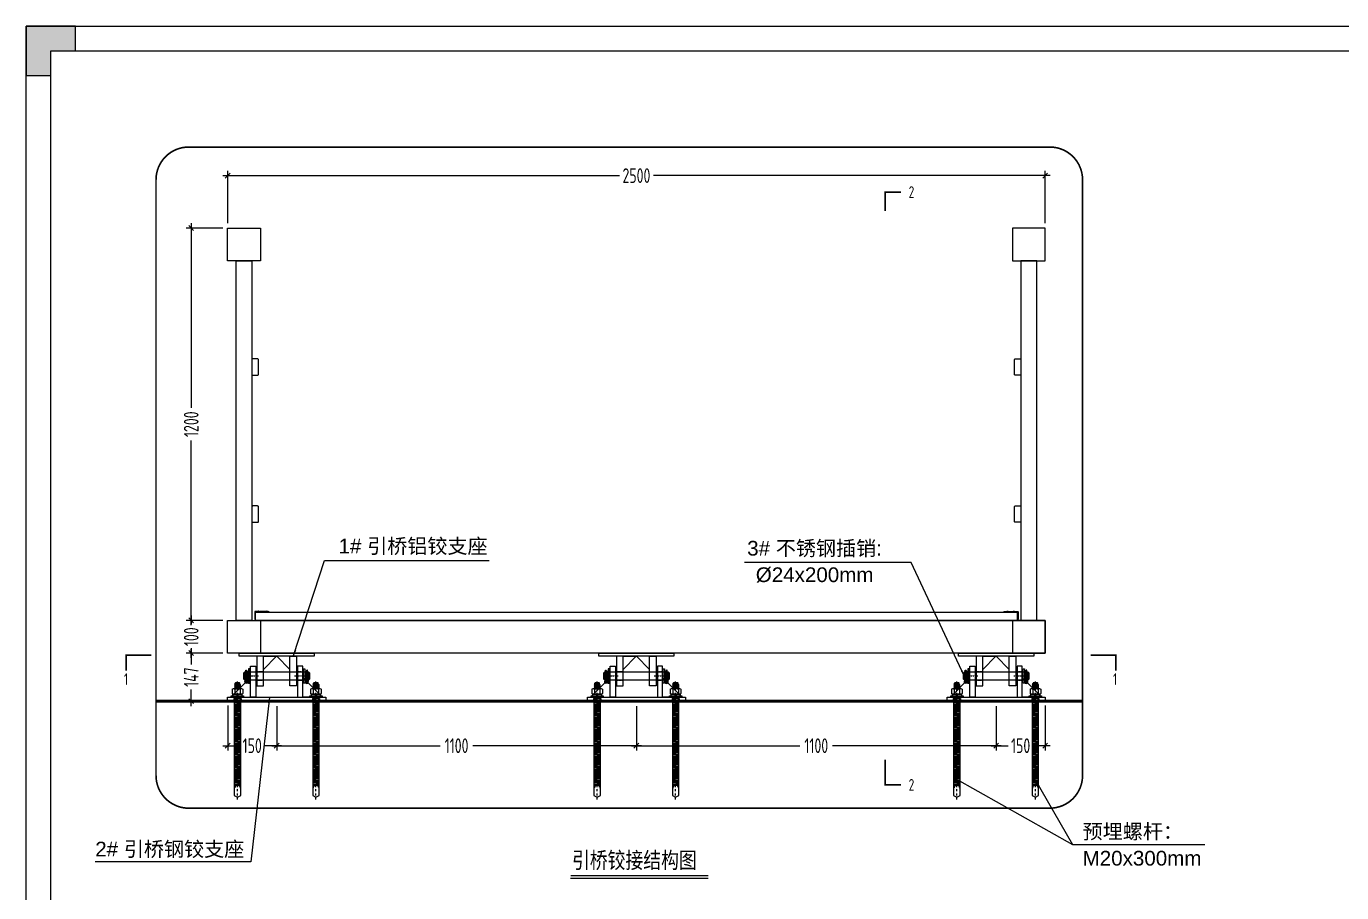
# Model space of a CAD drawing. Header units: millimetres. Extents: x 136606 to 1231039, y 82794 to 127364.
# Drawn here: x 867036 to 871058, y 124272 to 126922 of the extents above; entities that cross this region are included whole.
import ezdxf
from ezdxf.enums import TextEntityAlignment as Align

# ---------------------------------------------------------------- set-up
doc = ezdxf.new("R2010")
doc.units = ezdxf.units.MM
for name, pattern in [('BLTA11-LD-L-4001_Plot Plan for Seawater Intake System_20140729$0$CENTER2', [1.125, 0.75, -0.125, 0.125, -0.125]), ('BLTA11-LD-L-4001_Plot Plan for Seawater Intake System_20140729$0$PHANTOM2', [1.25, 0.625, -0.125, 0.125, -0.125, 0.125, -0.125]), ('CENTER', [0.6, 0.375, -0.075, 0.075, -0.075]), ('DASHDOT2', [12.7, 6.35, -3.175, 0, -3.175]), ('DIVIDEX2', [63.5, 25.4, -12.7, 0, -12.7, 0, -12.7])]:
    doc.linetypes.add(name, pattern=pattern)
for name, color, linetype in [('BS-Index symbol', 35, 'Continuous'), ('HR-dimension', 9, 'Continuous'), ('HR-Indentifier', 6, 'Continuous'), ('HR-Structure', 5, 'Continuous'), ('HR-text', 2, 'Continuous'), ('标注', 9, 'Continuous'), ('铝横梁', 220, 'Continuous'), ('铝通', 4, 'Continuous'), ('面板', 44, 'Continuous')]:
    doc.layers.add(name, color=color, linetype=linetype)
for name, color, linetype, lineweight in [('screw', 33, 'Continuous', 13), ('图框', 7, 'Continuous', 13), ('型材', 7, 'Continuous', 15), ('文本', 3, 'Continuous', 13), ('结构', 4, 'Continuous', 18)]:
    doc.layers.add(name, color=color, linetype=linetype, lineweight=lineweight)
doc.styles.add('Arial', font='arial.ttf')
doc.styles.add('hztxt', font='ros1.shx', dxfattribs={"width": 0.8, "bigfont": 'hztxt.shx'})
doc.styles.add('工程字体', font='arial.ttf', dxfattribs={"width": 0.8})
doc.dimstyles.new('DIM-15', dxfattribs={"dimscale": 15, "dimtxt": 3, "dimasz": 1, "dimexe": 1, "dimexo": 1, "dimgap": 0.5, "dimtad": 0, "dimdec": 1, "dimrnd": 0.0005, "dimzin": 9, "dimdsep": 46, "dimtxsty": 'hztxt', "dimblk": 'OBLIQUE', "dimcen": 0, "dimdle": 1, "dimclrd": 9, "dimclre": 9, "dimclrt": 2, "dimazin": 2, "dimtfac": 1, "dimtdec": 1, "dimtix": 1, "dimtofl": 0, "dimtmove": 2, "dimatfit": 3, "dimfxl": 1, "dimarcsym": 2})
doc.dimstyles.new('HR-BI-DIM5', dxfattribs={"dimscale": 6, "dimtxt": 5, "dimasz": 1, "dimexe": 1, "dimexo": 1.5, "dimgap": 2, "dimtad": 1, "dimdec": 1, "dimdsep": 46, "dimtxsty": 'hztxt', "dimcen": 0, "dimdle": 1, "dimclrd": 256, "dimclre": 256, "dimclrt": 2, "dimadec": 1, "dimazin": 0, "dimtfac": 1, "dimtdec": 1, "dimtix": 1, "dimtmove": 2, "dimatfit": 3, "dimfxl": 1, "dimtfill": 1, "dimtolj": 1, "dimtzin": 0, "dimarcsym": 1})

# ---------------------------------------------------------------- blocks, each defined once
blk = doc.blocks.new('*U945')
blk.add_line((0, 0), (42.13, 0))
at = {"const_width": 0.5}
blk.add_lwpolyline([(0, 0.75), (42.13, 0.75)], dxfattribs=at)
at = {"style": '工程字体', "width": 0.8}
blk.add_attdef('图名标注', (0.42, 3), '', height=5, dxfattribs=at)
blk = doc.blocks.new('_Oblique')
at = {"color": 0, "linetype": 'ByBlock', "lineweight": -2}
blk.add_line((-0.5, -0.5), (0.5, 0.5), dxfattribs=at)
blk = doc.blocks.new('*D1011')
at = {"color": 9, "lineweight": -2, "transparency": 16777216}
for p, q in [((867636.3, 125005.3), (867524.8, 125005.3)), ((867539.8, 125020.3), (867539.8, 124969.9)), ((867539.8, 124843.3), (867539.8, 124893.7)), ((867636.3, 124858.3), (867524.8, 124858.3))]:
    blk.add_line(p, q, dxfattribs=at)
at = {"layer": 'Defpoints', "color": 0, "transparency": 16777216}
for p in [(867539.8, 125005.3), (867651.3, 125005.3), (867651.3, 124858.3)]:
    blk.add_point(p, dxfattribs=at)
at = {"color": 9, "lineweight": -2, "transparency": 16777216, "xscale": 15, "yscale": 15, "zscale": 15}
for p, rotation in [((867539.8, 125005.3), 90), ((867539.8, 124858.3), 270)]:
    blk.add_blockref('_Oblique', p, dxfattribs=dict(at, rotation=rotation))
at = {"color": 2, "transparency": 16777216, "insert": (867539.8, 124931.8), "char_height": 45, "attachment_point": 5, "rotation": 90, "style": 'hztxt'}
blk.add_mtext('147', dxfattribs=at)
blk = doc.blocks.new('*D1039')
at = {"color": 9, "lineweight": -2, "transparency": 16777216}
for p, q in [((867636.3, 125105.3), (867524.8, 125105.3)), ((867539.8, 125120.3), (867539.8, 125093.4)), ((867636.3, 125005.3), (867524.8, 125005.3)), ((867539.8, 124990.3), (867539.8, 125017.2))]:
    blk.add_line(p, q, dxfattribs=at)
at = {"layer": 'Defpoints', "color": 0, "transparency": 16777216}
for p in [(867539.8, 125105.3), (867651.3, 125105.3), (867651.3, 125005.3)]:
    blk.add_point(p, dxfattribs=at)
at = {"color": 9, "lineweight": -2, "transparency": 16777216, "xscale": 15, "yscale": 15, "zscale": 15}
for p, rotation in [((867539.8, 125105.3), 90), ((867539.8, 125005.3), 270)]:
    blk.add_blockref('_Oblique', p, dxfattribs=dict(at, rotation=rotation))
at = {"color": 2, "transparency": 16777216, "insert": (867539.8, 125055.3), "char_height": 45, "attachment_point": 5, "rotation": 90, "style": 'hztxt'}
blk.add_mtext('100', dxfattribs=at)
blk = doc.blocks.new('*D1040')
at = {"color": 9, "lineweight": -2, "transparency": 16777216}
for p, q in [((867539.8, 126320.3), (867539.8, 125755.4)), ((867636.3, 126305.3), (867524.8, 126305.3)), ((867539.8, 125090.3), (867539.8, 125655.2)), ((867636.3, 125105.3), (867524.8, 125105.3))]:
    blk.add_line(p, q, dxfattribs=at)
at = {"layer": 'Defpoints', "color": 0, "transparency": 16777216}
for p in [(867539.8, 126305.3), (867651.3, 126305.3), (867651.3, 125105.3)]:
    blk.add_point(p, dxfattribs=at)
at = {"color": 9, "lineweight": -2, "transparency": 16777216, "xscale": 15, "yscale": 15, "zscale": 15}
for p, rotation in [((867539.8, 126305.3), 90), ((867539.8, 125105.3), 270)]:
    blk.add_blockref('_Oblique', p, dxfattribs=dict(at, rotation=rotation))
at = {"color": 2, "transparency": 16777216, "insert": (867539.8, 125705.3), "char_height": 45, "attachment_point": 5, "rotation": 90, "style": 'hztxt'}
blk.add_mtext('1200', dxfattribs=at)
blk = doc.blocks.new('*D1084')
at = {"color": 9, "lineweight": -2, "transparency": 16777216}
for p, q in [((867801.3, 124843.3), (867801.3, 124707)), ((868901.3, 124843.3), (868901.3, 124707)), ((867786.3, 124722), (868301.2, 124722)), ((868916.3, 124722), (868401.4, 124722))]:
    blk.add_line(p, q, dxfattribs=at)
at = {"layer": 'Defpoints', "color": 0, "transparency": 16777216}
for p in [(867801.3, 124858.3, 0), (868901.3, 124858.3, 0), (868901.3, 124722)]:
    blk.add_point(p, dxfattribs=at)
at = {"color": 9, "lineweight": -2, "transparency": 16777216, "xscale": 15, "yscale": 15, "zscale": 15, "rotation": 180}
blk.add_blockref('_Oblique', (867801.3, 124722), dxfattribs=at)
at = {"color": 9, "lineweight": -2, "transparency": 16777216, "xscale": 15, "yscale": 15, "zscale": 15}
blk.add_blockref('_Oblique', (868901.3, 124722), dxfattribs=at)
at = {"color": 2, "transparency": 16777216, "insert": (868351.3, 124722), "char_height": 45, "attachment_point": 5, "style": 'hztxt'}
blk.add_mtext('1100', dxfattribs=at)
blk = doc.blocks.new('*D1085')
at = {"color": 9, "lineweight": -2, "transparency": 16777216}
for p, q in [((870001.3, 124843.3), (870001.3, 124707)), ((870151.3, 124845.1), (870151.3, 124707)), ((869986.3, 124722), (870038.2, 124722)), ((870166.3, 124722), (870114.4, 124722))]:
    blk.add_line(p, q, dxfattribs=at)
at = {"layer": 'Defpoints', "color": 0, "transparency": 16777216}
for p in [(870151.3, 124860.1), (870001.3, 124858.3, 0), (870151.3, 124722)]:
    blk.add_point(p, dxfattribs=at)
at = {"color": 9, "lineweight": -2, "transparency": 16777216, "xscale": 15, "yscale": 15, "zscale": 15, "rotation": 180}
blk.add_blockref('_Oblique', (870001.3, 124722), dxfattribs=at)
at = {"color": 9, "lineweight": -2, "transparency": 16777216, "xscale": 15, "yscale": 15, "zscale": 15}
blk.add_blockref('_Oblique', (870151.3, 124722), dxfattribs=at)
at = {"color": 2, "transparency": 16777216, "insert": (870076.3, 124722), "char_height": 45, "attachment_point": 5, "style": 'hztxt'}
blk.add_mtext('150', dxfattribs=at)
blk = doc.blocks.new('*D1086')
at = {"color": 9, "lineweight": -2, "transparency": 16777216}
for p, q in [((867651.3, 124845.1), (867651.3, 124707)), ((867801.3, 124843.3), (867801.3, 124707)), ((867636.3, 124722), (867688.2, 124722)), ((867816.3, 124722), (867764.4, 124722))]:
    blk.add_line(p, q, dxfattribs=at)
at = {"layer": 'Defpoints', "color": 0, "transparency": 16777216}
for p in [(867651.3, 124860.1), (867801.3, 124858.3, 0), (867651.3, 124722)]:
    blk.add_point(p, dxfattribs=at)
at = {"color": 9, "lineweight": -2, "transparency": 16777216, "xscale": 15, "yscale": 15, "zscale": 15, "rotation": 180}
blk.add_blockref('_Oblique', (867651.3, 124722), dxfattribs=at)
at = {"color": 9, "lineweight": -2, "transparency": 16777216, "xscale": 15, "yscale": 15, "zscale": 15}
blk.add_blockref('_Oblique', (867801.3, 124722), dxfattribs=at)
at = {"color": 2, "transparency": 16777216, "insert": (867726.3, 124722), "char_height": 45, "attachment_point": 5, "style": 'hztxt'}
blk.add_mtext('150', dxfattribs=at)
blk = doc.blocks.new('GW-TK')
at = {"layer": '图框', "linetype": 'Continuous', "lineweight": 0}
h = blk.add_hatch(color=256, dxfattribs=at)
h.dxf.hatch_style = 1
h.paths.add_polyline_path([(927183.55, 464715.01), (927183.55, 464705.01), (927188.55, 464705.01), (927188.55, 464710.01), (927193.56, 464710.01), (927193.56, 464715.01)])
blk.add_lwpolyline([(927188.55, 464705.01), (927188.55, 464710.01), (927193.56, 464710.01), (927193.56, 464715.01), (927183.55, 464715.01), (927183.55, 464705.01)], close=True, dxfattribs=at)
at = {"layer": '图框'}
for points in [[(927183.55, 464715.01), (927603.55, 464715.01), (927603.55, 464418.01), (927183.55, 464418.01)], [(927188.55, 464710.01), (927598.55, 464710.01), (927598.55, 464423.01), (927188.55, 464423.01)]]:
    blk.add_lwpolyline(points, close=True, dxfattribs=at)
blk = doc.blocks.new('Fushou')
at = {"layer": '型材'}
blk.add_lwpolyline([(320873, 174507.1, 0.414214), (320878, 174512.1), (320878, 174602.1, 0.414214), (320873, 174607.1), (320843, 174607.1, 0.414214), (320838, 174602.1), (320838, 174512.1, 0.414214), (320843, 174507.1)], format="xyb", close=True, dxfattribs=at)
at = {"layer": '型材', "elevation": 0}
blk.add_lwpolyline([(320873, 173607.1, 0.414214), (320878, 173612.1), (320878, 173702.1, 0.414214), (320873, 173707.1), (320843, 173707.1, 0.414214), (320838, 173702.1), (320838, 173612.1, 0.414214), (320843, 173607.1)], format="xyb", close=True, dxfattribs=at)
at = {"layer": '铝横梁', "color": 6}
blk.add_lwpolyline([(320742, 175207.1), (320838, 175207.1), (320838, 173007.1), (320742, 173007.1)], close=True, dxfattribs=at)
at = {"layer": '铝通'}
for points in [[(320690, 175207.1), (320690, 175407.1), (320890, 175407.1), (320890, 175207.1), (320690, 175207.1)], [(320690, 172807.1), (320690, 173007.1), (320890, 173007.1), (320890, 172807.1), (320690, 172807.1)]]:
    blk.add_lwpolyline(points, dxfattribs=at)
blk = doc.blocks.new('接岸铝支座')
at = {"color": 1, "linetype": 'BLTA11-LD-L-4001_Plot Plan for Seawater Intake System_20140729$0$CENTER2', "ltscale": 5}
for points in [[(394146.5, 96616.9), (394146.5, 96596.9), (394120.5, 96596.9), (394120.5, 96616.9)], [(394146.5, 96495.9), (394146.5, 96515.9), (394120.5, 96515.9), (394120.5, 96495.9)]]:
    blk.add_lwpolyline(points, close=True, dxfattribs=at)
at = {"layer": '型材'}
for points in [[(394063.5, 96441.4), (394063.5, 96671.4), (394073.5, 96671.4), (394073.5, 96441.4)], [(394163.5, 96616.9), (394163.5, 96596.9), (394073.5, 96596.9), (394073.5, 96616.9)], [(394073.5, 96556.9), (394113.5, 96596.9), (394073.5, 96596.9)], [(394073.5, 96555.9), (394113.5, 96515.9), (394073.5, 96515.9)], [(394163.5, 96495.9), (394163.5, 96515.9), (394073.5, 96515.9), (394073.5, 96495.9)]]:
    blk.add_lwpolyline(points, close=True, dxfattribs=at)
blk = doc.blocks.new('接岸钢支座')
at = {"color": 1, "linetype": 'BLTA11-LD-L-4001_Plot Plan for Seawater Intake System_20140729$0$PHANTOM2', "ltscale": 5}
for p, q in [((394020.5, 96870), (394020.5, 96882)), ((394031.5, 96859.3), (394031.5, 96889.3)), ((394042.5, 96870), (394042.5, 96882)), ((394260.5, 96870), (394260.5, 96882)), ((394271.5, 96859.3), (394271.5, 96889.3)), ((394282.5, 96870), (394282.5, 96882)), ((394061.5, 96805), (394096.5, 96805)), ((394205.5, 96805), (394240.5, 96805))]:
    blk.add_line(p, q, dxfattribs=at)
for points in [[(394071.5, 96792), (394087.5, 96792), (394087.5, 96818), (394071.5, 96818)], [(394231.5, 96792), (394215.5, 96792), (394215.5, 96818), (394231.5, 96818)]]:
    blk.add_lwpolyline(points, close=True, dxfattribs=at)
at = {"layer": '结构'}
for points in [[(394301.5, 96882), (394001.5, 96882), (394001.5, 96870), (394301.5, 96870)], [(394011.5, 96870), (394071.5, 96870), (394071.5, 96810)], [(394071.5, 96775), (394087.5, 96775), (394087.5, 96870), (394071.5, 96870)], [(394231.5, 96775), (394215.5, 96775), (394215.5, 96870), (394231.5, 96870)], [(394291.5, 96870), (394231.5, 96870), (394231.5, 96810)]]:
    blk.add_lwpolyline(points, close=True, dxfattribs=at)
blk = doc.blocks.new('Split_Pins_GB91')
at = {"color": 8, "linetype": 'Continuous', "lineweight": 15}
for p, q in [((-3.4, 6.3), (-6.9, 3.1)), ((0, 4.7), (0, -4.7)), ((-3.4, -6.3), (-6.9, -3.1))]:
    blk.add_line(p, q, dxfattribs=at)
at = {"color": 7, "linetype": 'Continuous', "lineweight": 15}
for p, q in [((50, 4.7), (0, 4.7)), ((0, 0), (56.3, 0)), ((50, 4.7), (50, 0)), ((56.3, -4.7), (56.3, 0)), ((0, -4.7), (56.3, -4.7))]:
    blk.add_line(p, q, dxfattribs=at)
for centre, radius, start, end in [((-10.5, 0), 9.5, 41.31782, 318.68218), ((-10.5, 0), 4.75, 41.31782, 318.68218), ((0, 9.2), 9.23, 221.31782, 270), ((0, -9.2), 9.23, 90, 138.68218), ((0, 9.2), 4.48, 221.31782, 270), ((0, -9.2), 4.48, 90, 138.68218)]:
    blk.add_arc(centre, radius, start, end, dxfattribs=at)
blk = doc.blocks.new('PIN-M24x200')
for points in [[(38982.9, 4427.6), (38982.9, 4451.6), (38980.9, 4449.6), (38980.9, 4429.6), (38982.9, 4427.6)], [(39178.9, 4427.6), (39180.9, 4429.6), (39180.9, 4449.6), (39178.9, 4451.6), (39178.9, 4427.6)]]:
    blk.add_lwpolyline(points)
for points in [[(38982.9, 4451.6), (39178.9, 4451.6), (39178.9, 4427.6), (38982.9, 4427.6)], [(38994.5, 4417.6), (38998.5, 4417.6), (38998.5, 4461.6), (38994.5, 4461.6)], [(39167.3, 4417.6), (39163.3, 4417.6), (39163.3, 4461.6), (39167.3, 4461.6)]]:
    blk.add_lwpolyline(points, close=True)
at = {"layer": '标注', "color": 1, "linetype": 'CENTER', "ltscale": 0.1}
for centre in [(38988.9, 4439.6), (39172.9, 4439.6)]:
    blk.add_circle(centre, 3.25, dxfattribs=at)
at = {"yscale": 0.5315191496507999, "zscale": 0.5315191496507999}
for p, xscale, rotation in [((38988.9, 4427.6), -0.5315191496507999, 270), ((39172.9, 4427.6), 0.5315191496507999, 90.00000000000001)]:
    blk.add_blockref('Split_Pins_GB91', p, dxfattribs=dict(at, xscale=xscale, rotation=rotation))
blk = doc.blocks.new('*U957')
at = {"rotation": 270}
blk.add_blockref('接岸铝支座', (-96556.5, 394140.7), dxfattribs=at)
at = {"xscale": -1, "rotation": 180}
blk.add_blockref('接岸钢支座', (-394151.5, 96812.2), dxfattribs=at)
at = {"xscale": -1}
blk.add_blockref('PIN-M24x200', (39080.8, -4432.5), dxfattribs=at)
blk = doc.blocks.new('*U958')
at = {"color": 0, "linetype": 'ByBlock', "lineweight": -2, "transparency": 16777216}
for p in [(0, 0), (1100, 0), (2200, 0)]:
    blk.add_blockref('*U957', p, dxfattribs=at)
blk = doc.blocks.new('*D1155')
at = {"color": 9, "lineweight": -2, "transparency": 16777216}
for p, q in [((868901.3, 124843.3), (868901.3, 124707)), ((870001.3, 124843.3), (870001.3, 124707)), ((868886.3, 124722), (869401.2, 124722)), ((870016.3, 124722), (869501.4, 124722))]:
    blk.add_line(p, q, dxfattribs=at)
at = {"layer": 'Defpoints', "color": 0, "transparency": 16777216}
for p in [(868901.3, 124858.3, 0), (870001.3, 124858.3, 0), (868901.3, 124722)]:
    blk.add_point(p, dxfattribs=at)
at = {"color": 9, "lineweight": -2, "transparency": 16777216, "xscale": 15, "yscale": 15, "zscale": 15, "rotation": 180}
blk.add_blockref('_Oblique', (868901.3, 124722), dxfattribs=at)
at = {"color": 9, "lineweight": -2, "transparency": 16777216, "xscale": 15, "yscale": 15, "zscale": 15}
blk.add_blockref('_Oblique', (870001.3, 124722), dxfattribs=at)
at = {"color": 2, "transparency": 16777216, "insert": (869451.3, 124722), "char_height": 45, "attachment_point": 5, "style": 'hztxt'}
blk.add_mtext('1100', dxfattribs=at)
blk = doc.blocks.new('*U959')
at = {"layer": 'screw'}
for p, q in [((-6.3, 174.2), (-9.4, 172.8)), ((-9.4, 172.8), (-6.3, 171.1)), ((-9.4, 172.8), (9.4, 171.5)), ((-6.3, 171.1), (-9.4, 169.6)), ((-9.4, 169.6), (-6.3, 168)), ((-9.4, 169.6), (9.4, 168.4)), ((-6.3, 168), (-9.4, 166.5)), ((-9.4, 166.5), (-6.3, 164.8)), ((-9.4, 166.5), (9.4, 165.3)), ((-6.3, 164.8), (-9.4, 163.4)), ((-9.4, 163.4), (-6.3, 161.7)), ((-9.4, 163.4), (9.4, 162.1)), ((-6.3, 161.7), (-9.4, 160.2)), ((-7.2, 173.8), (-7.2, 175.9)), ((-6.3, 174.2), (6.3, 173.3)), ((-6.3, 171.1), (6.3, 170.2)), ((-6.3, 171.1), (6.3, 170.2)), ((-6.3, 168), (6.3, 167.1)), ((-6.3, 164.8), (6.3, 163.9)), ((-6.3, 164.8), (6.3, 163.9)), ((-6.3, 161.7), (6.3, 160.8)), ((-6.3, 161.7), (6.3, 160.8)), ((5.4, 176.9), (-5.4, 176.9)), ((-3.6, 174.1), (-3.6, 175.9)), ((3.6, 173.5), (3.6, 175.9)), ((6.3, 173.3), (9.4, 171.5)), ((9.4, 171.5), (6.3, 170.2)), ((6.3, 170.2), (9.4, 168.4)), ((9.4, 168.4), (6.3, 167.1)), ((6.3, 167.1), (9.4, 165.3)), ((9.4, 165.3), (6.3, 163.9)), ((6.3, 163.9), (9.4, 162.1)), ((9.4, 162.1), (6.3, 160.8)), ((7.2, 172.8), (7.2, 175.9)), ((-16.3, 157.1), (-16.3, 144.3)), ((-12.2, 159.6), (12.2, 159.6)), ((-12.2, 141.8), (12.2, 141.8)), ((-9.4, 160.2), (-8.1, 159.6)), ((-9.4, 160.2), (0.8, 159.6)), ((9.4, 124.3), (-9.4, 125.6)), ((9.4, 121.2), (-9.4, 122.4)), ((-6.6, 133), (-9.2, 131.8)), ((-9.2, 131.8), (-6.1, 130.2)), ((9.6, 130.6), (-9.2, 131.8)), ((9.6, 127.5), (-9.2, 128.7)), ((-8.2, 157.1), (-8.2, 144.3)), ((-6.1, 130.2), (6.5, 129.3)), ((-2.5, 133), (6.5, 132.4)), ((-0.4, 141.8), (-2.2, 137)), ((2.2, 141.8), (0.4, 137)), ((6.3, 160.8), (8.4, 159.6)), ((8, 133), (6.5, 132.4)), ((6.5, 132.4), (9.6, 130.6)), ((9.6, 130.6), (6.5, 129.3)), ((8.2, 157.1), (8.2, 144.3)), ((16.3, 157.1), (16.3, 144.3)), ((9.4, 118.1), (-9.4, 119.3)), ((9.4, 114.9), (-9.4, 116.2)), ((9.4, 111.8), (-9.4, 113)), ((9.4, 108.6), (-9.4, 109.9)), ((9.4, 105.5), (-9.4, 106.8)), ((9.4, 102.4), (-9.4, 103.6)), ((9.4, 99.2), (-9.4, 100.5)), ((9.4, 96.1), (-9.4, 97.3)), ((9.4, 93), (-9.4, 94.2)), ((9.4, 89.8), (-9.4, 91.1)), ((9.4, 86.7), (-9.4, 87.9)), ((9.4, 83.5), (-9.4, 84.8)), ((9.4, 80.4), (-9.4, 81.7)), ((9.4, 77.3), (-9.4, 78.5)), ((9.4, 74.1), (-9.4, 75.4)), ((9.4, 71), (-9.4, 72.2)), ((9.4, 67.9), (-9.4, 69.1)), ((9.4, 64.7), (-9.4, 66)), ((9.4, 61.6), (-9.4, 62.8)), ((9.4, 58.4), (-9.4, 59.7)), ((9.4, 55.3), (-9.4, 56.6)), ((9.4, 52.2), (-9.4, 53.4)), ((9.4, 49), (-9.4, 50.3)), ((9.4, 45.9), (-9.4, 47.1)), ((9.4, 42.8), (-9.4, 44)), ((9.4, 39.6), (-9.4, 40.9)), ((9.4, 36.5), (-9.4, 37.7)), ((9.4, 33.4), (-9.4, 34.6)), ((9.4, 30.2), (-9.4, 31.5)), ((9.4, 27.1), (-9.4, 28.3)), ((9.4, 23.9), (-9.4, 25.2)), ((9.4, 20.8), (-9.4, 22)), ((9.4, 17.7), (-9.4, 18.9)), ((9.4, 14.5), (-9.4, 15.8)), ((9.4, 11.4), (-9.4, 12.6)), ((9.4, 8.3), (-9.4, 9.5)), ((9.4, 5.1), (-9.4, 6.4)), ((9.4, 2), (-9.4, 3.2)), ((9.4, -1.2), (-9.4, 0.1)), ((-6.3, 17.2), (6.3, 16.3)), ((9.4, -4.3), (-9.4, -3)), ((9.4, -7.4), (-9.4, -6.2)), ((9.4, -10.6), (-9.4, -9.3)), ((9.4, -13.7), (-9.4, -12.5)), ((-6.3, -14.1), (-9.4, -15.6)), ((9.4, -16.8), (-9.4, -15.6)), ((9.4, -20), (-9.4, -18.7)), ((9.4, -23.1), (-9.4, -21.9)), ((9.4, -26.3), (-9.4, -25)), ((9.4, -29.4), (-9.4, -28.1)), ((9.4, -32.5), (-9.4, -31.3)), ((9.4, -35.7), (-9.4, -34.4)), ((9.4, -38.8), (-9.4, -37.6)), ((-6.3, -14.1), (6.3, -15)), ((9.4, -41.9), (-9.4, -40.7)), ((9.4, -45.1), (-9.4, -43.8)), ((9.4, -48.2), (-9.4, -47)), ((9.4, -51.4), (-9.4, -50.1)), ((9.4, -54.5), (-9.4, -53.2)), ((9.4, -57.6), (-9.4, -56.4)), ((9.4, -60.8), (-9.4, -59.5)), ((9.4, -63.9), (-9.4, -62.7)), ((9.4, -67), (-9.4, -65.8)), ((9.4, -70.2), (-9.4, -68.9)), ((9.4, -73.3), (-9.4, -72.1)), ((9.4, -76.5), (-9.4, -75.2)), ((9.4, -79.6), (-9.4, -78.3)), ((9.4, -82.7), (-9.4, -81.5)), ((9.4, -85.9), (-9.4, -84.6)), ((9.4, -89), (-9.4, -87.8)), ((9.4, -92.1), (-9.4, -90.9)), ((9.4, -95.3), (-9.4, -94)), ((9.4, -98.4), (-9.4, -97.2)), ((9.4, -101.6), (-9.4, -100.3)), ((9.4, -104.7), (-9.4, -103.4)), ((9.4, -107.8), (-9.4, -106.6)), ((9.4, -111), (-9.4, -109.7)), ((9.4, -114.1), (-9.4, -112.9)), ((9.4, -117.2), (-9.4, -116)), ((9.4, -120.4), (-9.4, -119.1)), ((9.4, -123.5), (-9.4, -122.3)), ((9.4, -126.6), (-9.4, -125.4)), ((9.4, -129.8), (-9.4, -128.5)), ((9.4, -132.9), (-9.4, -131.7)), ((9.4, -136.1), (-9.4, -134.8)), ((-6.3, -136.5), (-9.4, -138)), ((-9.4, -138), (-6.3, -139.6)), ((-3.8, -138.3), (-9.4, -138)), ((-6.3, -139.6), (-9.4, -141.1)), ((-9.4, -141.1), (-7, -142.4)), ((-6.4, -141.3), (-9.4, -141.1)), ((-7.4, -143.3), (-9.4, -144.2)), ((-9.4, -144.2), (-8.1, -144.9)), ((-7.9, -144.3), (-9.4, -144.2)), ((-8.7, -147), (-9.4, -147.4)), ((-9.4, -147.4), (-8.8, -147.7)), ((-8.8, -147.4), (-9.4, -147.4)), ((-6.3, -136.5), (6.3, -137.4)), ((-6.3, -139.6), (-5.2, -139.7)), ((-6.3, -139.6), (-5.2, -139.7)), ((9.4, -139.2), (4.5, -138.9)), ((5.9, -140.5), (6.3, -140.5)), ((5.9, -140.5), (6.3, -140.5)), ((5.9, -140.5), (6.3, -140.5)), ((5.9, -140.5), (6.3, -140.5)), ((5.9, -140.5), (6.3, -140.5)), ((6.3, -137.4), (9.4, -139.2)), ((9.4, -139.2), (6.3, -140.5)), ((6.3, -140.5), (9.4, -142.3)), ((9.4, -142.3), (6.9, -142.2)), ((9.4, -142.3), (7.4, -143.2)), ((8, -144.6), (9.4, -145.5)), ((9.4, -145.5), (8.2, -145.4)), ((9.4, -145.5), (8.4, -145.9)), ((9, -148.3), (9.4, -148.6)), ((9.4, -148.6), (9, -148.8)), ((9.4, -148.6), (9, -148.6))]:
    blk.add_line(p, q, dxfattribs=at)
at = {"layer": 'screw', "color": 1, "linetype": 'DASHDOT2'}
blk.add_line((0, -180.4), (0, 180.4), dxfattribs=at)
at = {"layer": 'screw'}
for points in [[(7.2, 175.9, 0.516475), (3.6, 175.9, 0.258238), (-3.6, 175.9, 0.516475), (-7.2, 175.9)], [(-16.3, 157.1, -0.612824), (-8.2, 157.1, -0.305874), (8.2, 157.1, -0.612824), (16.3, 157.1)], [(-16.3, 144.3, 0.612824), (-8.2, 144.3, 0.305874), (8.2, 144.3, 0.612824), (16.3, 144.3)]]:
    blk.add_lwpolyline(points, format="xyb", dxfattribs=at)
for points in [[(18.8, 137), (18.8, 133), (-18.8, 133), (-18.8, 137)], [(14.7, 141.8), (-14.7, 141.8), (-14.7, 137), (14.7, 137)]]:
    blk.add_lwpolyline(points, close=True, dxfattribs=at)
blk.add_lwpolyline([(-9.9, 133), (-9.9, -167.4), (0, -173.1), (9.9, -167.4), (9.9, 133)], dxfattribs=at)
blk = doc.blocks.new('*U960')
at = {"color": 0, "linetype": 'ByBlock', "lineweight": -2, "transparency": 16777216}
for p in [(0, 0), (240, 0)]:
    blk.add_blockref('*U959', p, dxfattribs=at)
blk = doc.blocks.new('*U961')
at = {"layer": 'screw'}
for p, q in [((-6.3, 174.2), (-9.4, 172.8)), ((-9.4, 172.8), (-6.3, 171.1)), ((-9.4, 172.8), (9.4, 171.5)), ((-6.3, 171.1), (-9.4, 169.6)), ((-9.4, 169.6), (-6.3, 168)), ((-9.4, 169.6), (9.4, 168.4)), ((-6.3, 168), (-9.4, 166.5)), ((-9.4, 166.5), (-6.3, 164.8)), ((-9.4, 166.5), (9.4, 165.3)), ((-6.3, 164.8), (-9.4, 163.4)), ((-9.4, 163.4), (-6.3, 161.7)), ((-9.4, 163.4), (9.4, 162.1)), ((-6.3, 161.7), (-9.4, 160.2)), ((-7.2, 173.8), (-7.2, 175.9)), ((-6.3, 174.2), (6.3, 173.3)), ((-6.3, 171.1), (6.3, 170.2)), ((-6.3, 171.1), (6.3, 170.2)), ((-6.3, 168), (6.3, 167.1)), ((-6.3, 164.8), (6.3, 163.9)), ((-6.3, 164.8), (6.3, 163.9)), ((-6.3, 161.7), (6.3, 160.8)), ((-6.3, 161.7), (6.3, 160.8)), ((5.4, 176.9), (-5.4, 176.9)), ((-3.6, 174.1), (-3.6, 175.9)), ((3.6, 173.5), (3.6, 175.9)), ((6.3, 173.3), (9.4, 171.5)), ((9.4, 171.5), (6.3, 170.2)), ((6.3, 170.2), (9.4, 168.4)), ((9.4, 168.4), (6.3, 167.1)), ((6.3, 167.1), (9.4, 165.3)), ((9.4, 165.3), (6.3, 163.9)), ((6.3, 163.9), (9.4, 162.1)), ((9.4, 162.1), (6.3, 160.8)), ((7.2, 172.8), (7.2, 175.9)), ((-16.3, 157.1), (-16.3, 144.3)), ((-12.2, 159.6), (12.2, 159.6)), ((-12.2, 141.8), (12.2, 141.8)), ((-9.4, 160.2), (-8.1, 159.6)), ((-9.4, 160.2), (0.8, 159.6)), ((9.4, 124.3), (-9.4, 125.6)), ((9.4, 121.2), (-9.4, 122.4)), ((-6.6, 133), (-9.2, 131.8)), ((-9.2, 131.8), (-6.1, 130.2)), ((9.6, 130.6), (-9.2, 131.8)), ((9.6, 127.5), (-9.2, 128.7)), ((-8.2, 157.1), (-8.2, 144.3)), ((-6.1, 130.2), (6.5, 129.3)), ((-2.5, 133), (6.5, 132.4)), ((-0.4, 141.8), (-2.2, 137)), ((2.2, 141.8), (0.4, 137)), ((6.3, 160.8), (8.4, 159.6)), ((8, 133), (6.5, 132.4)), ((6.5, 132.4), (9.6, 130.6)), ((9.6, 130.6), (6.5, 129.3)), ((8.2, 157.1), (8.2, 144.3)), ((16.3, 157.1), (16.3, 144.3)), ((9.4, 118.1), (-9.4, 119.3)), ((9.4, 114.9), (-9.4, 116.2)), ((9.4, 111.8), (-9.4, 113)), ((9.4, 108.6), (-9.4, 109.9)), ((9.4, 105.5), (-9.4, 106.8)), ((9.4, 102.4), (-9.4, 103.6)), ((9.4, 99.2), (-9.4, 100.5)), ((9.4, 96.1), (-9.4, 97.3)), ((9.4, 93), (-9.4, 94.2)), ((9.4, 89.8), (-9.4, 91.1)), ((9.4, 86.7), (-9.4, 87.9)), ((9.4, 83.5), (-9.4, 84.8)), ((9.4, 80.4), (-9.4, 81.7)), ((9.4, 77.3), (-9.4, 78.5)), ((9.4, 74.1), (-9.4, 75.4)), ((9.4, 71), (-9.4, 72.2)), ((9.4, 67.9), (-9.4, 69.1)), ((9.4, 64.7), (-9.4, 66)), ((9.4, 61.6), (-9.4, 62.8)), ((9.4, 58.4), (-9.4, 59.7)), ((9.4, 55.3), (-9.4, 56.6)), ((9.4, 52.2), (-9.4, 53.4)), ((9.4, 49), (-9.4, 50.3)), ((9.4, 45.9), (-9.4, 47.1)), ((9.4, 42.8), (-9.4, 44)), ((9.4, 39.6), (-9.4, 40.9)), ((9.4, 36.5), (-9.4, 37.7)), ((9.4, 33.4), (-9.4, 34.6)), ((9.4, 30.2), (-9.4, 31.5)), ((9.4, 27.1), (-9.4, 28.3)), ((9.4, 23.9), (-9.4, 25.2)), ((9.4, 20.8), (-9.4, 22)), ((9.4, 17.7), (-9.4, 18.9)), ((9.4, 14.5), (-9.4, 15.8)), ((9.4, 11.4), (-9.4, 12.6)), ((9.4, 8.3), (-9.4, 9.5)), ((9.4, 5.1), (-9.4, 6.4)), ((9.4, 2), (-9.4, 3.2)), ((9.4, -1.2), (-9.4, 0.1)), ((-6.3, 17.2), (6.3, 16.3)), ((9.4, -4.3), (-9.4, -3)), ((9.4, -7.4), (-9.4, -6.2)), ((9.4, -10.6), (-9.4, -9.3)), ((9.4, -13.7), (-9.4, -12.5)), ((-6.3, -14.1), (-9.4, -15.6)), ((9.4, -16.8), (-9.4, -15.6)), ((9.4, -20), (-9.4, -18.7)), ((9.4, -23.1), (-9.4, -21.9)), ((9.4, -26.3), (-9.4, -25)), ((9.4, -29.4), (-9.4, -28.1)), ((9.4, -32.5), (-9.4, -31.3)), ((9.4, -35.7), (-9.4, -34.4)), ((9.4, -38.8), (-9.4, -37.6)), ((-6.3, -14.1), (6.3, -15)), ((9.4, -41.9), (-9.4, -40.7)), ((9.4, -45.1), (-9.4, -43.8)), ((9.4, -48.2), (-9.4, -47)), ((9.4, -51.4), (-9.4, -50.1)), ((9.4, -54.5), (-9.4, -53.2)), ((9.4, -57.6), (-9.4, -56.4)), ((9.4, -60.8), (-9.4, -59.5)), ((9.4, -63.9), (-9.4, -62.7)), ((9.4, -67), (-9.4, -65.8)), ((9.4, -70.2), (-9.4, -68.9)), ((9.4, -73.3), (-9.4, -72.1)), ((9.4, -76.5), (-9.4, -75.2)), ((9.4, -79.6), (-9.4, -78.3)), ((9.4, -82.7), (-9.4, -81.5)), ((9.4, -85.9), (-9.4, -84.6)), ((9.4, -89), (-9.4, -87.8)), ((9.4, -92.1), (-9.4, -90.9)), ((9.4, -95.3), (-9.4, -94)), ((9.4, -98.4), (-9.4, -97.2)), ((9.4, -101.6), (-9.4, -100.3)), ((9.4, -104.7), (-9.4, -103.4)), ((9.4, -107.8), (-9.4, -106.6)), ((9.4, -111), (-9.4, -109.7)), ((9.4, -114.1), (-9.4, -112.9)), ((9.4, -117.2), (-9.4, -116)), ((9.4, -120.4), (-9.4, -119.1)), ((9.4, -123.5), (-9.4, -122.3)), ((9.4, -126.6), (-9.4, -125.4)), ((9.4, -129.8), (-9.4, -128.5)), ((9.4, -132.9), (-9.4, -131.7)), ((9.4, -136.1), (-9.4, -134.8)), ((-6.3, -136.5), (-9.4, -138)), ((-9.4, -138), (-6.3, -139.6)), ((-3.8, -138.3), (-9.4, -138)), ((-6.3, -139.6), (-9.4, -141.1)), ((-9.4, -141.1), (-7, -142.4)), ((-6.4, -141.3), (-9.4, -141.1)), ((-7.4, -143.3), (-9.4, -144.2)), ((-9.4, -144.2), (-8.1, -144.9)), ((-7.9, -144.3), (-9.4, -144.2)), ((-8.7, -147), (-9.4, -147.4)), ((-9.4, -147.4), (-8.8, -147.7)), ((-8.8, -147.4), (-9.4, -147.4)), ((-6.3, -136.5), (6.3, -137.4)), ((-6.3, -139.6), (-5.2, -139.7)), ((-6.3, -139.6), (-5.2, -139.7)), ((9.4, -139.2), (4.5, -138.9)), ((5.9, -140.5), (6.3, -140.5)), ((5.9, -140.5), (6.3, -140.5)), ((5.9, -140.5), (6.3, -140.5)), ((5.9, -140.5), (6.3, -140.5)), ((5.9, -140.5), (6.3, -140.5)), ((6.3, -137.4), (9.4, -139.2)), ((9.4, -139.2), (6.3, -140.5)), ((6.3, -140.5), (9.4, -142.3)), ((9.4, -142.3), (6.9, -142.2)), ((9.4, -142.3), (7.4, -143.2)), ((8, -144.6), (9.4, -145.5)), ((9.4, -145.5), (8.2, -145.4)), ((9.4, -145.5), (8.4, -145.9)), ((9, -148.3), (9.4, -148.6)), ((9.4, -148.6), (9, -148.8)), ((9.4, -148.6), (9, -148.6))]:
    blk.add_line(p, q, dxfattribs=at)
at = {"layer": 'screw', "color": 1, "linetype": 'DASHDOT2'}
blk.add_line((0, -180.4), (0, 180.4), dxfattribs=at)
at = {"layer": 'screw'}
for points in [[(7.2, 175.9, 0.516475), (3.6, 175.9, 0.258238), (-3.6, 175.9, 0.516475), (-7.2, 175.9)], [(-16.3, 157.1, -0.612824), (-8.2, 157.1, -0.305874), (8.2, 157.1, -0.612824), (16.3, 157.1)], [(-16.3, 144.3, 0.612824), (-8.2, 144.3, 0.305874), (8.2, 144.3, 0.612824), (16.3, 144.3)]]:
    blk.add_lwpolyline(points, format="xyb", dxfattribs=at)
for points in [[(18.8, 137), (18.8, 133), (-18.8, 133), (-18.8, 137)], [(14.7, 141.8), (-14.7, 141.8), (-14.7, 137), (14.7, 137)]]:
    blk.add_lwpolyline(points, close=True, dxfattribs=at)
blk.add_lwpolyline([(-9.9, 133), (-9.9, -167.4), (0, -173.1), (9.9, -167.4), (9.9, 133)], dxfattribs=at)
blk = doc.blocks.new('*U962')
at = {"color": 0, "linetype": 'ByBlock', "lineweight": -2, "transparency": 16777216}
for p in [(0, 0), (240, 0)]:
    blk.add_blockref('*U961', p, dxfattribs=at)
blk = doc.blocks.new('*U963')
at = {"layer": 'screw'}
for p, q in [((-6.3, 174.2), (-9.4, 172.8)), ((-9.4, 172.8), (-6.3, 171.1)), ((-9.4, 172.8), (9.4, 171.5)), ((-6.3, 171.1), (-9.4, 169.6)), ((-9.4, 169.6), (-6.3, 168)), ((-9.4, 169.6), (9.4, 168.4)), ((-6.3, 168), (-9.4, 166.5)), ((-9.4, 166.5), (-6.3, 164.8)), ((-9.4, 166.5), (9.4, 165.3)), ((-6.3, 164.8), (-9.4, 163.4)), ((-9.4, 163.4), (-6.3, 161.7)), ((-9.4, 163.4), (9.4, 162.1)), ((-6.3, 161.7), (-9.4, 160.2)), ((-7.2, 173.8), (-7.2, 175.9)), ((-6.3, 174.2), (6.3, 173.3)), ((-6.3, 171.1), (6.3, 170.2)), ((-6.3, 171.1), (6.3, 170.2)), ((-6.3, 168), (6.3, 167.1)), ((-6.3, 164.8), (6.3, 163.9)), ((-6.3, 164.8), (6.3, 163.9)), ((-6.3, 161.7), (6.3, 160.8)), ((-6.3, 161.7), (6.3, 160.8)), ((5.4, 176.9), (-5.4, 176.9)), ((-3.6, 174.1), (-3.6, 175.9)), ((3.6, 173.5), (3.6, 175.9)), ((6.3, 173.3), (9.4, 171.5)), ((9.4, 171.5), (6.3, 170.2)), ((6.3, 170.2), (9.4, 168.4)), ((9.4, 168.4), (6.3, 167.1)), ((6.3, 167.1), (9.4, 165.3)), ((9.4, 165.3), (6.3, 163.9)), ((6.3, 163.9), (9.4, 162.1)), ((9.4, 162.1), (6.3, 160.8)), ((7.2, 172.8), (7.2, 175.9)), ((-16.3, 157.1), (-16.3, 144.3)), ((-12.2, 159.6), (12.2, 159.6)), ((-12.2, 141.8), (12.2, 141.8)), ((-9.4, 160.2), (-8.1, 159.6)), ((-9.4, 160.2), (0.8, 159.6)), ((9.4, 124.3), (-9.4, 125.6)), ((9.4, 121.2), (-9.4, 122.4)), ((-6.6, 133), (-9.2, 131.8)), ((-9.2, 131.8), (-6.1, 130.2)), ((9.6, 130.6), (-9.2, 131.8)), ((9.6, 127.5), (-9.2, 128.7)), ((-8.2, 157.1), (-8.2, 144.3)), ((-6.1, 130.2), (6.5, 129.3)), ((-2.5, 133), (6.5, 132.4)), ((-0.4, 141.8), (-2.2, 137)), ((2.2, 141.8), (0.4, 137)), ((6.3, 160.8), (8.4, 159.6)), ((8, 133), (6.5, 132.4)), ((6.5, 132.4), (9.6, 130.6)), ((9.6, 130.6), (6.5, 129.3)), ((8.2, 157.1), (8.2, 144.3)), ((16.3, 157.1), (16.3, 144.3)), ((9.4, 118.1), (-9.4, 119.3)), ((9.4, 114.9), (-9.4, 116.2)), ((9.4, 111.8), (-9.4, 113)), ((9.4, 108.6), (-9.4, 109.9)), ((9.4, 105.5), (-9.4, 106.8)), ((9.4, 102.4), (-9.4, 103.6)), ((9.4, 99.2), (-9.4, 100.5)), ((9.4, 96.1), (-9.4, 97.3)), ((9.4, 93), (-9.4, 94.2)), ((9.4, 89.8), (-9.4, 91.1)), ((9.4, 86.7), (-9.4, 87.9)), ((9.4, 83.5), (-9.4, 84.8)), ((9.4, 80.4), (-9.4, 81.7)), ((9.4, 77.3), (-9.4, 78.5)), ((9.4, 74.1), (-9.4, 75.4)), ((9.4, 71), (-9.4, 72.2)), ((9.4, 67.9), (-9.4, 69.1)), ((9.4, 64.7), (-9.4, 66)), ((9.4, 61.6), (-9.4, 62.8)), ((9.4, 58.4), (-9.4, 59.7)), ((9.4, 55.3), (-9.4, 56.6)), ((9.4, 52.2), (-9.4, 53.4)), ((9.4, 49), (-9.4, 50.3)), ((9.4, 45.9), (-9.4, 47.1)), ((9.4, 42.8), (-9.4, 44)), ((9.4, 39.6), (-9.4, 40.9)), ((9.4, 36.5), (-9.4, 37.7)), ((9.4, 33.4), (-9.4, 34.6)), ((9.4, 30.2), (-9.4, 31.5)), ((9.4, 27.1), (-9.4, 28.3)), ((9.4, 23.9), (-9.4, 25.2)), ((9.4, 20.8), (-9.4, 22)), ((9.4, 17.7), (-9.4, 18.9)), ((9.4, 14.5), (-9.4, 15.8)), ((9.4, 11.4), (-9.4, 12.6)), ((9.4, 8.3), (-9.4, 9.5)), ((9.4, 5.1), (-9.4, 6.4)), ((9.4, 2), (-9.4, 3.2)), ((9.4, -1.2), (-9.4, 0.1)), ((-6.3, 17.2), (6.3, 16.3)), ((9.4, -4.3), (-9.4, -3)), ((9.4, -7.4), (-9.4, -6.2)), ((9.4, -10.6), (-9.4, -9.3)), ((9.4, -13.7), (-9.4, -12.5)), ((-6.3, -14.1), (-9.4, -15.6)), ((9.4, -16.8), (-9.4, -15.6)), ((9.4, -20), (-9.4, -18.7)), ((9.4, -23.1), (-9.4, -21.9)), ((9.4, -26.3), (-9.4, -25)), ((9.4, -29.4), (-9.4, -28.1)), ((9.4, -32.5), (-9.4, -31.3)), ((9.4, -35.7), (-9.4, -34.4)), ((9.4, -38.8), (-9.4, -37.6)), ((-6.3, -14.1), (6.3, -15)), ((9.4, -41.9), (-9.4, -40.7)), ((9.4, -45.1), (-9.4, -43.8)), ((9.4, -48.2), (-9.4, -47)), ((9.4, -51.4), (-9.4, -50.1)), ((9.4, -54.5), (-9.4, -53.2)), ((9.4, -57.6), (-9.4, -56.4)), ((9.4, -60.8), (-9.4, -59.5)), ((9.4, -63.9), (-9.4, -62.7)), ((9.4, -67), (-9.4, -65.8)), ((9.4, -70.2), (-9.4, -68.9)), ((9.4, -73.3), (-9.4, -72.1)), ((9.4, -76.5), (-9.4, -75.2)), ((9.4, -79.6), (-9.4, -78.3)), ((9.4, -82.7), (-9.4, -81.5)), ((9.4, -85.9), (-9.4, -84.6)), ((9.4, -89), (-9.4, -87.8)), ((9.4, -92.1), (-9.4, -90.9)), ((9.4, -95.3), (-9.4, -94)), ((9.4, -98.4), (-9.4, -97.2)), ((9.4, -101.6), (-9.4, -100.3)), ((9.4, -104.7), (-9.4, -103.4)), ((9.4, -107.8), (-9.4, -106.6)), ((9.4, -111), (-9.4, -109.7)), ((9.4, -114.1), (-9.4, -112.9)), ((9.4, -117.2), (-9.4, -116)), ((9.4, -120.4), (-9.4, -119.1)), ((9.4, -123.5), (-9.4, -122.3)), ((9.4, -126.6), (-9.4, -125.4)), ((9.4, -129.8), (-9.4, -128.5)), ((9.4, -132.9), (-9.4, -131.7)), ((9.4, -136.1), (-9.4, -134.8)), ((-6.3, -136.5), (-9.4, -138)), ((-9.4, -138), (-6.3, -139.6)), ((-3.8, -138.3), (-9.4, -138)), ((-6.3, -139.6), (-9.4, -141.1)), ((-9.4, -141.1), (-7, -142.4)), ((-6.4, -141.3), (-9.4, -141.1)), ((-7.4, -143.3), (-9.4, -144.2)), ((-9.4, -144.2), (-8.1, -144.9)), ((-7.9, -144.3), (-9.4, -144.2)), ((-8.7, -147), (-9.4, -147.4)), ((-9.4, -147.4), (-8.8, -147.7)), ((-8.8, -147.4), (-9.4, -147.4)), ((-6.3, -136.5), (6.3, -137.4)), ((-6.3, -139.6), (-5.2, -139.7)), ((-6.3, -139.6), (-5.2, -139.7)), ((9.4, -139.2), (4.5, -138.9)), ((5.9, -140.5), (6.3, -140.5)), ((5.9, -140.5), (6.3, -140.5)), ((5.9, -140.5), (6.3, -140.5)), ((5.9, -140.5), (6.3, -140.5)), ((5.9, -140.5), (6.3, -140.5)), ((6.3, -137.4), (9.4, -139.2)), ((9.4, -139.2), (6.3, -140.5)), ((6.3, -140.5), (9.4, -142.3)), ((9.4, -142.3), (6.9, -142.2)), ((9.4, -142.3), (7.4, -143.2)), ((8, -144.6), (9.4, -145.5)), ((9.4, -145.5), (8.2, -145.4)), ((9.4, -145.5), (8.4, -145.9)), ((9, -148.3), (9.4, -148.6)), ((9.4, -148.6), (9, -148.8)), ((9.4, -148.6), (9, -148.6))]:
    blk.add_line(p, q, dxfattribs=at)
at = {"layer": 'screw', "color": 1, "linetype": 'DASHDOT2'}
blk.add_line((0, -180.4), (0, 180.4), dxfattribs=at)
at = {"layer": 'screw'}
for points in [[(7.2, 175.9, 0.516475), (3.6, 175.9, 0.258238), (-3.6, 175.9, 0.516475), (-7.2, 175.9)], [(-16.3, 157.1, -0.612824), (-8.2, 157.1, -0.305874), (8.2, 157.1, -0.612824), (16.3, 157.1)], [(-16.3, 144.3, 0.612824), (-8.2, 144.3, 0.305874), (8.2, 144.3, 0.612824), (16.3, 144.3)]]:
    blk.add_lwpolyline(points, format="xyb", dxfattribs=at)
for points in [[(18.8, 137), (18.8, 133), (-18.8, 133), (-18.8, 137)], [(14.7, 141.8), (-14.7, 141.8), (-14.7, 137), (14.7, 137)]]:
    blk.add_lwpolyline(points, close=True, dxfattribs=at)
blk.add_lwpolyline([(-9.9, 133), (-9.9, -167.4), (0, -173.1), (9.9, -167.4), (9.9, 133)], dxfattribs=at)
blk = doc.blocks.new('*U964')
at = {"color": 0, "linetype": 'ByBlock', "lineweight": -2, "transparency": 16777216}
for p in [(0, 0), (240, 0)]:
    blk.add_blockref('*U963', p, dxfattribs=at)
blk = doc.blocks.new('*D1162')
at = {"color": 9, "lineweight": -2, "transparency": 16777216}
for p, q in [((867651.3, 126320.3), (867651.3, 126480.7)), ((870151.3, 126320.3), (870151.3, 126480.7)), ((867636.3, 126465.7), (868849.4, 126465.7)), ((870166.3, 126465.7), (868953.2, 126465.7))]:
    blk.add_line(p, q, dxfattribs=at)
at = {"layer": 'Defpoints', "color": 0, "transparency": 16777216}
for p in [(867651.3, 126465.7), (867651.3, 126305.3, 0), (870151.3, 126305.3, 0)]:
    blk.add_point(p, dxfattribs=at)
at = {"color": 9, "lineweight": -2, "transparency": 16777216, "xscale": 15, "yscale": 15, "zscale": 15, "rotation": 180}
blk.add_blockref('_Oblique', (867651.3, 126465.7), dxfattribs=at)
at = {"color": 9, "lineweight": -2, "transparency": 16777216, "xscale": 15, "yscale": 15, "zscale": 15}
blk.add_blockref('_Oblique', (870151.3, 126465.7), dxfattribs=at)
at = {"color": 2, "transparency": 16777216, "insert": (868901.3, 126465.7), "char_height": 45, "attachment_point": 5, "style": 'hztxt'}
blk.add_mtext('2500', dxfattribs=at)

msp = doc.modelspace()

# ---------------------------------------------------------------- linework, layer by layer
msp.add_lwpolyline([(867651.2748, 125105.3221), (870151.2748, 125105.3221), (870151.2748, 125005.3221), (867651.2748, 125005.3221)], close=True)
at = {"layer": 'BS-Index symbol', "color": 1, "linetype": 'DIVIDEX2', "const_width": 5, "elevation": 0.0003, "flags": 128}
msp.add_lwpolyline([(867532.1369, 126553.0994), (870165.5976, 126553.0994, -0.414213562), (870265.5976, 126453.0994), (870265.5976, 124630.8886, -0.414213562), (870165.5976, 124530.8886), (867532.1369, 124530.8886, -0.414213562), (867432.1369, 124630.8886), (867432.1369, 126453.0994, -0.414213562)], format="xyb", close=True, dxfattribs=at)
at = {"layer": 'HR-Indentifier', "const_width": 4.8, "elevation": 0.0003}
for points in [[(869662.3149, 126357.3296), (869662.3149, 126415.3341), (869710.3149, 126415.3341)], [(869662.3149, 124678.9171), (869662.3149, 124602.1171), (869710.3149, 124602.1171)]]:
    msp.add_lwpolyline(points, dxfattribs=at)
at = {"layer": 'HR-Indentifier', "const_width": 4.8}
for points in [[(867417.8084, 124999.1213), (867341.0084, 124999.1213), (867341.0084, 124951.1213)], [(870290.2829, 124999.1213), (870367.0829, 124999.1213), (870367.0829, 124951.1213)]]:
    msp.add_lwpolyline(points, dxfattribs=at)
at = {"layer": 'HR-Structure', "lineweight": 50, "ltscale": 5}
msp.add_line((870265.5976, 124858.3221), (867432.1369, 124858.3221), dxfattribs=at)
at = {"layer": '型材', "color": 4, "elevation": -0.0005}
for points in [[(867745.2261, 125133.3706, 0.414213612), (867744.6604, 125133.3706), (867743.7291, 125132.4392, -0.198912395), (867743.4462, 125132.3221), (867735.2746, 125132.3221, 0.414213562), (867734.2746, 125131.3221), (867734.2746, 125108.8221, 0.414213562), (867734.7746, 125108.3221), (867735.7746, 125108.3221, 0.414213562), (867736.2746, 125108.8221), (867736.2746, 125130.3221), (867778.9746, 125130.3221, 0.665644125), (867779.1883, 125130.8327, 0.200736682), (867775.628, 125132.3221), (867770.1031, 125132.3221, -0.198912395), (867769.8202, 125132.4392), (867768.8889, 125133.3706, 0.414213612), (867768.3232, 125133.3706), (867767.5575, 125132.6049, -0.414213624), (867766.9918, 125132.6049), (867766.2261, 125133.3706, 0.414213612), (867765.6604, 125133.3706), (867764.7291, 125132.4392, -0.198912395), (867764.4462, 125132.3221), (867749.1031, 125132.3221, -0.198912395), (867748.8202, 125132.4392), (867747.8889, 125133.3706, 0.414213612), (867747.3232, 125133.3706), (867746.5575, 125132.6049, -0.414213624), (867745.9918, 125132.6049)], [(870057.3352, 125133.3706, -0.414213612), (870057.9008, 125133.3706), (870058.8322, 125132.4392, 0.198912395), (870059.1151, 125132.3221), (870067.2866, 125132.3221, -0.414213562), (870068.2866, 125131.3221), (870068.2866, 125108.8221, -0.414213562), (870067.7866, 125108.3221), (870066.7866, 125108.3221, -0.414213562), (870066.2866, 125108.8221), (870066.2866, 125130.3221), (870023.5866, 125130.3221, -0.665644125), (870023.373, 125130.8327, -0.200736682), (870026.9333, 125132.3221), (870032.4582, 125132.3221, 0.198912395), (870032.741, 125132.4392), (870033.6724, 125133.3706, -0.414213612), (870034.2381, 125133.3706), (870035.0038, 125132.6049, 0.414213624), (870035.5695, 125132.6049), (870036.3352, 125133.3706, -0.414213612), (870036.9008, 125133.3706), (870037.8322, 125132.4392, 0.198912395), (870038.1151, 125132.3221), (870053.4582, 125132.3221, 0.198912395), (870053.741, 125132.4392), (870054.6724, 125133.3706, -0.414213612), (870055.2381, 125133.3706), (870056.0038, 125132.6049, 0.414213624), (870056.5695, 125132.6049)]]:
    msp.add_lwpolyline(points, format="xyb", close=True, dxfattribs=at)
at = {"layer": '面板', "elevation": -0.0005}
msp.add_lwpolyline([(867736.2746, 125105.3221), (867736.2746, 125130.3221), (870066.2866, 125130.3221), (870066.2866, 125105.3221)], close=True, dxfattribs=at)

# ---------------------------------------------------------------- block references
at = {"color": 7, "yscale": 0.5, "zscale": 0.5}
for p, xscale in [((707306.2701, 38601.7489), 0.5), ((1030496.2915, 38601.7489), -0.5)]:
    msp.add_blockref('Fushou', p, dxfattribs=dict(at, xscale=xscale))
for name, p in [('*U958', (867801.2505, 124928.169)), ('*U960', (867681.2505, 124737.4549)), ('*U962', (868781.2505, 124737.4549)), ('*U964', (869881.2505, 124737.4549))]:
    msp.add_blockref(name, p)
at = {"xscale": 10, "yscale": 10, "zscale": 10}
msp.add_blockref('*U945', (868699.8574, 124316.9259), dxfattribs=at).add_auto_attribs({'图名标注': '引桥铰接结构图'})
at = {"layer": '文本', "xscale": 15, "yscale": 15, "zscale": 15}
msp.add_blockref('GW-TK', (-13040717.7804, -6843802.7788), dxfattribs=at)

# ---------------------------------------------------------------- texts
at = {"layer": 'HR-text', "style": 'hztxt', "width": 0.8}
for s, p in [('2', (869733.9912, 126415.3233, 0.0003)), ('1', (867334.2271, 124925.5495)), ('1', (870358.8824, 124925.5495)), ('2', (869733.9912, 124602.1062, 0.0003))]:
    msp.add_text(s, height=36, dxfattribs=at).set_placement(p, align=Align.MIDDLE_LEFT)
at = {"layer": '文本', "style": 'Arial'}
for s, p in [('1# 引桥铝铰支座', (867990.4537, 125310.0711, -0.0005)), ('3# 不锈钢插销:', (869240.0719, 125303.4857)), ('%%C24x200mm', (869266.3284, 125222.4775)), ('预埋螺杆：', (870265.7736, 124437.1075)), ('2# 引桥钢铰支座', (867246.3153, 124383.2694)), ('M20x300mm', (870265.7736, 124355.375))]:
    msp.add_text(s, height=45, dxfattribs=at).set_placement(p)

# ---------------------------------------------------------------- dimensions: what is measured, and where the dimension line sits
for base, p1, p2, picture, middle in [((867651.2748, 126465.6884, -0.0003), (870151.2868, 126305.3201), (867651.2748, 126305.3201), '*D1162', (868901.2808, 126465.6884, -0.0003)), ((867651.2748, 124722.019, 0.0003), (867801.2505, 124858.3221), (867651.2748, 124860.0919, 0.0003), '*D1086', (867726.2627, 124722.019, 0.0003)), ((870151.2748, 124722.019, 0.0003), (870001.2505, 124858.3221), (870151.2748, 124860.0919, 0.0003), '*D1085', (870076.2627, 124722.019, 0.0003)), ((868901.2505, 124722.019, 0.0003), (867801.2505, 124858.3221), (868901.2505, 124858.3221), '*D1084', (868351.2505, 124722.019, 0.0003))]:
    dim = msp.add_linear_dim(base=base, p1=p1, p2=p2, dimstyle='DIM-15')
    dim.commit()
    dim.dimension.update_dxf_attribs({"geometry": picture, "text_midpoint": middle})
for base, p1, p2, angle, picture, middle in [((867539.7859, 126305.3201), (867651.2748, 125105.3221), (867651.2748, 126305.3201), 90, '*D1040', (867539.7859, 125705.3211)), ((867539.7859, 125105.3221), (867651.2748, 125005.3221), (867651.2748, 125105.3221), 90, '*D1039', (867539.7859, 125055.3221)), ((867539.7859, 125005.3221), (867651.2748, 124858.3221), (867651.2748, 125005.3221), 90, '*D1011', (867539.7859, 124931.8221)), ((868901.2505, 124722.019, 0.0003), (870001.2505, 124858.3221), (868901.2505, 124858.3221), 180, '*D1155', (869451.2505, 124722.019, 0.0003))]:
    dim = msp.add_linear_dim(base=base, p1=p1, p2=p2, angle=angle, dimstyle='DIM-15')
    dim.commit()
    dim.dimension.update_dxf_attribs({"geometry": picture, "text_midpoint": middle})

# ---------------------------------------------------------------- leaders
at = {"layer": 'HR-dimension'}
for points in [[(867853.0929, 124997.5682, -0.0005), (867947.7068, 125288.769, -0.0005), (868451.1019, 125288.769, -0.0005)], [(869903.4894, 124935.3221), (869741.9712, 125282.4326), (869232.1835, 125282.4326)], [(867779.3127, 124870.3221), (867722.6196, 124367.0341), (867245.6149, 124367.0341)], [(869873.1102, 124623.5371), (870235.1656, 124419.7954), (870639.4789, 124419.7954)], [(870118.8374, 124621.5763), (870235.1656, 124419.7954), (870639.4789, 124419.7954)]]:
    msp.add_leader(points, dimstyle='HR-BI-DIM5', override={"dimasz": 3, "dimtad": 0}, dxfattribs=at)

doc.saveas('drawing.dxf')
